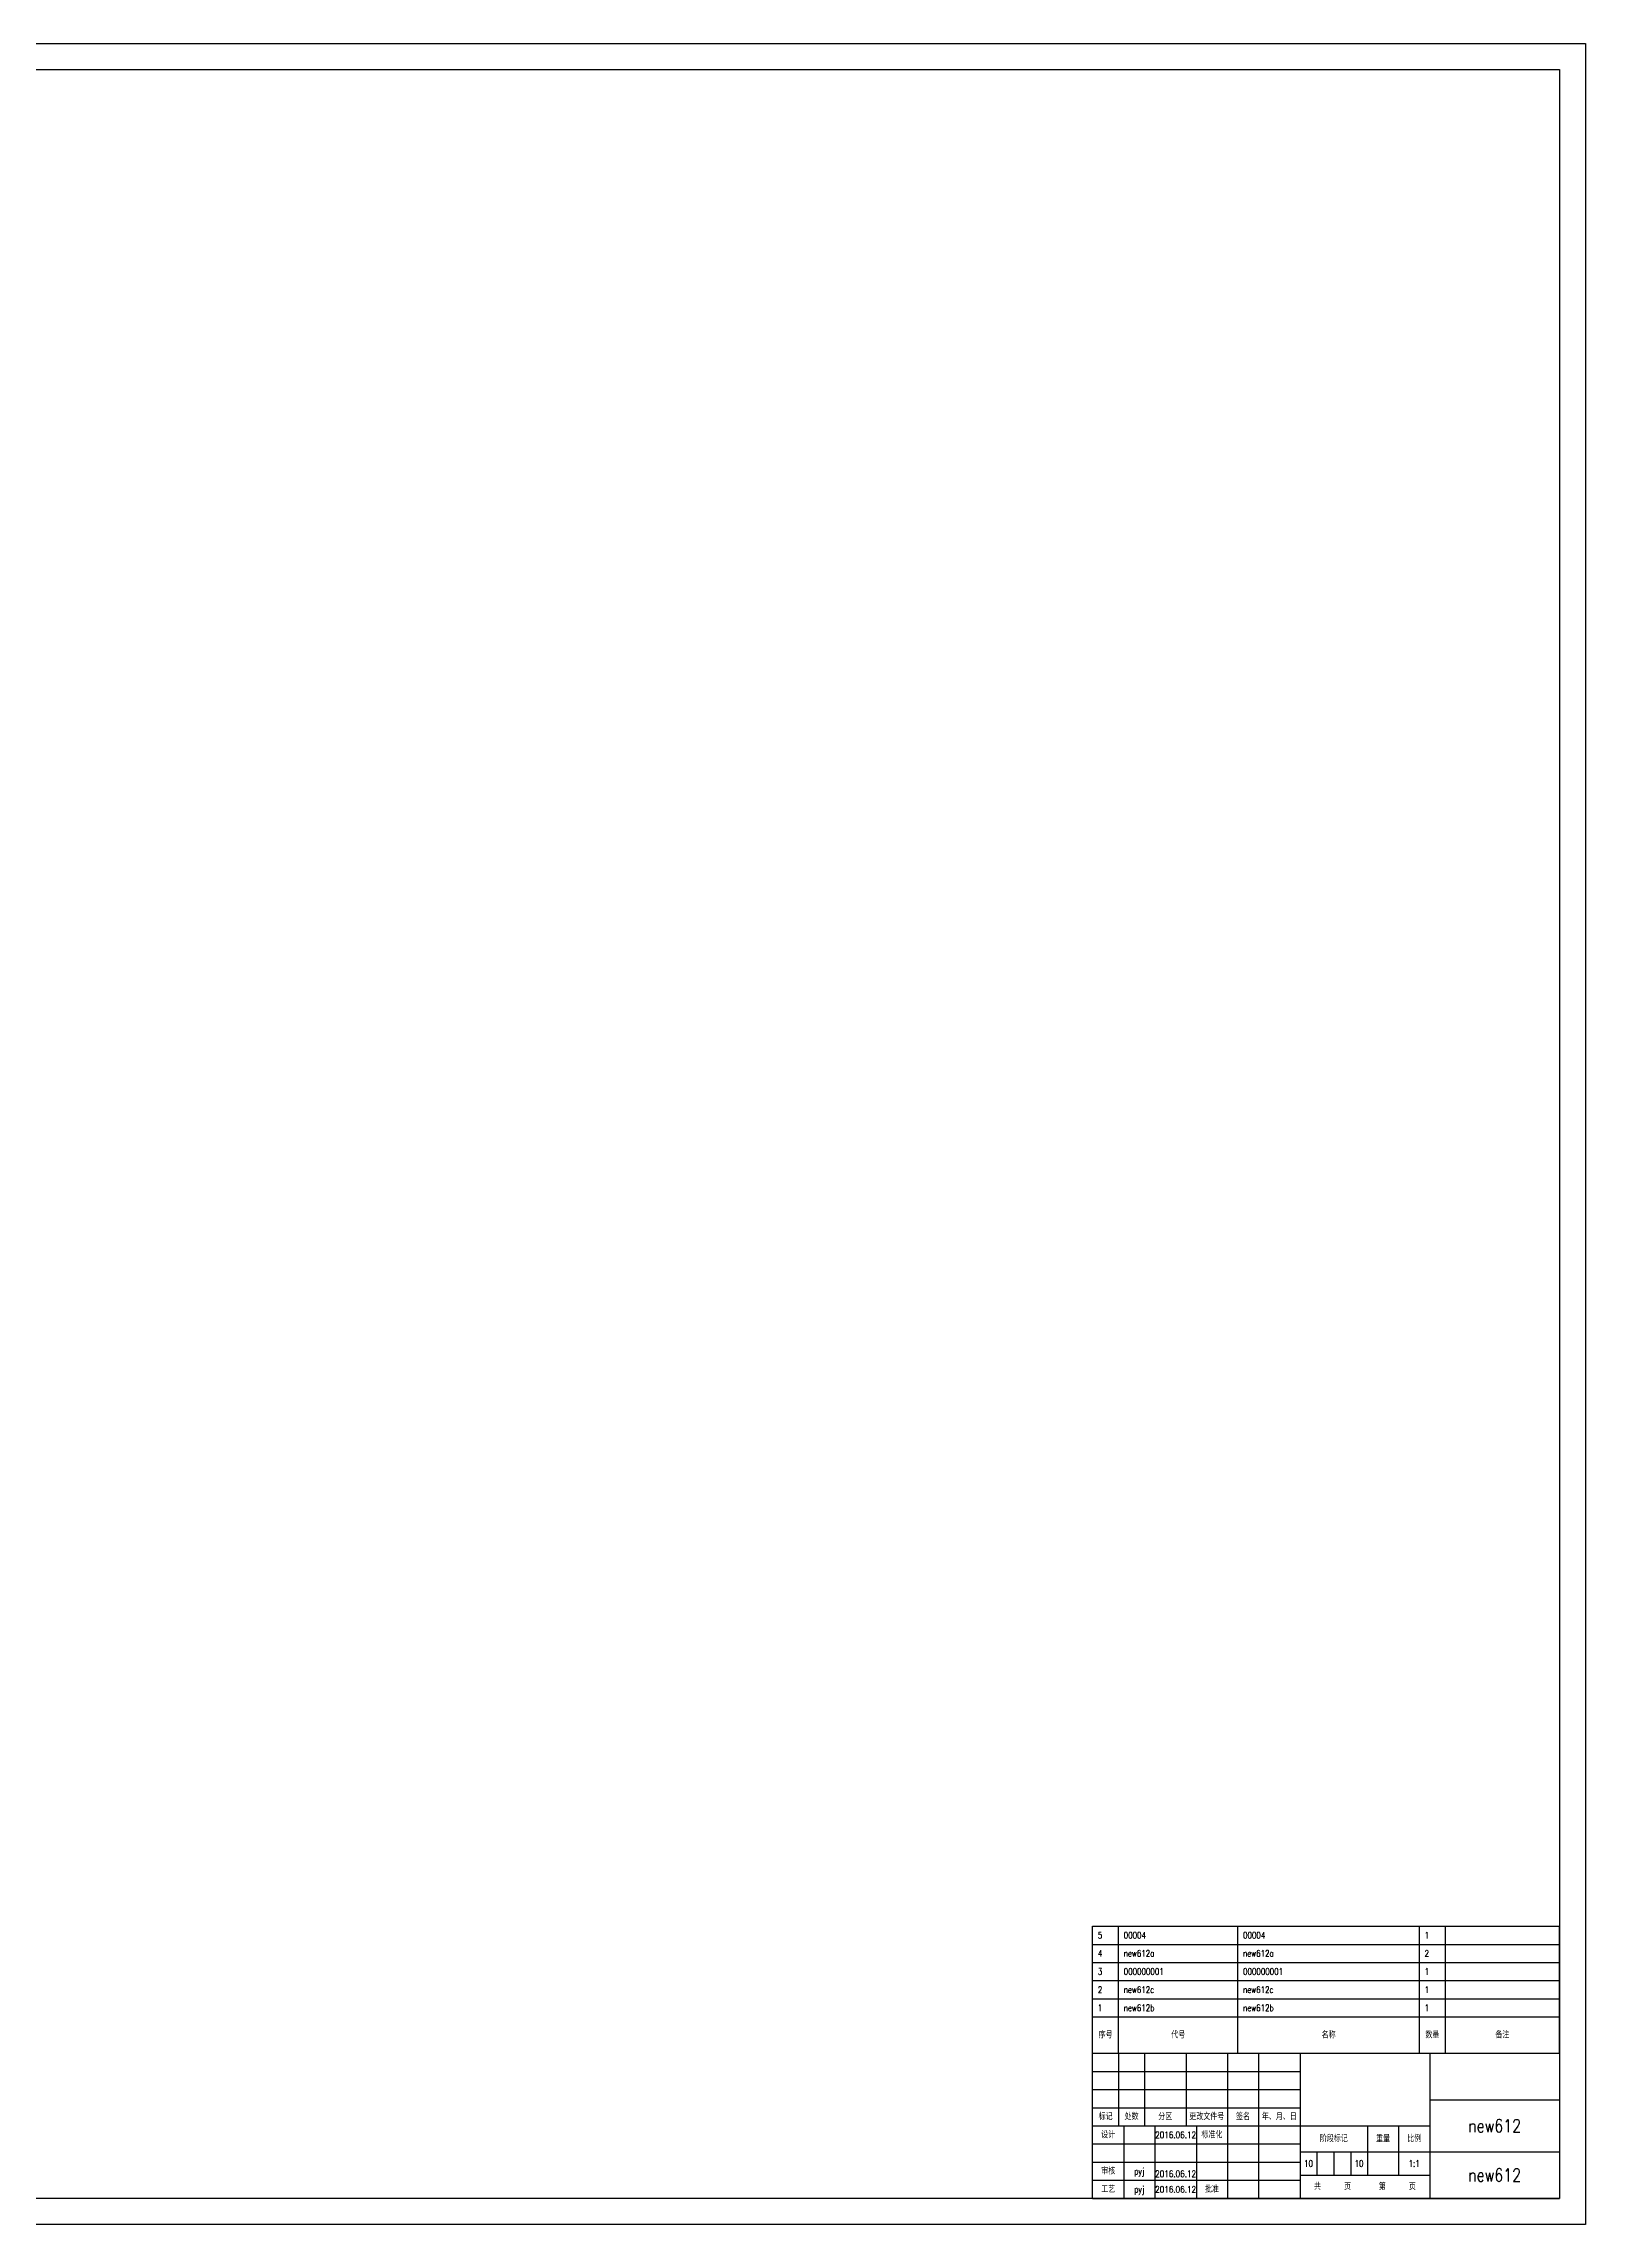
# Model space of a CAD drawing. Header units: millimetres. Extents: x -25 to 1164, y -10 to 831.
# Drawn here: x 570 to 1164, y -10 to 831 of the extents above; entities that cross this region are included whole.
import ezdxf
from ezdxf.enums import TextEntityAlignment as Align

# ---------------------------------------------------------------- set-up
doc = ezdxf.new("R2010")
doc.units = ezdxf.units.MM
doc.styles.add('BomFont', font='txt.shx', dxfattribs={"width": 0.8, "bigfont": 'hzfs.shx'})
doc.styles.add('BTableBdyFont', font='txt.shx', dxfattribs={"width": 0.8, "bigfont": 'hzfs.shx'})
doc.styles.add('BTableHdrFont', font='txt.shx', dxfattribs={"width": 0.8, "bigfont": 'hzfs.shx'})
doc.styles.add('TitleFont', font='txt.shx', dxfattribs={"width": 0.8, "bigfont": 'hzfs.shx'})

# ---------------------------------------------------------------- blocks, each defined once
blk = doc.blocks.new('Frame_A0X1')
at = {"color": 3}
blk.add_lwpolyline([(-25, -10), (-25, 831), (1164, 831), (1164, -10)], close=True, dxfattribs=at)
at = {"color": 2}
blk.add_lwpolyline([(0, 0), (0, 821), (1154, 821), (1154, 0)], close=True, dxfattribs=at)
at = {"color": 2, "style": 'BomFont', "flags": 1}
blk.add_attdef('TopLeftCornerInvertNo', text='', height=5, rotation=179.99985, dxfattribs=at).set_placement((27.5, 816), align=Align.MIDDLE_CENTER)
blk = doc.blocks.new('YY_TITLE', base_point=(974, 0))
at = {"color": 2}
for p, q in [((974, 0), (974, 56)), ((974, 56), (1154, 56)), ((984, 56), (984, 28)), ((994, 56), (994, 28)), ((1010, 56), (1010, 28)), ((1026, 56), (1026, 28)), ((1038, 56), (1038, 28)), ((1054, 56), (1054, 0)), ((1104, 56), (1104, 0)), ((1154, 56), (1154, 0)), ((974, 49), (1054, 49)), ((974, 42), (1054, 42)), ((974, 35), (1054, 35)), ((1104, 38), (1154, 38)), ((974, 28), (1054, 28)), ((986, 28), (986, 0)), ((998, 28), (998, 0)), ((1014, 28), (1014, 0)), ((1026, 28), (1026, 0)), ((1038, 28), (1038, 0)), ((1054, 28), (1104, 28)), ((1080, 28), (1080, 9)), ((1092, 28), (1092, 9)), ((974, 21), (1054, 21)), ((1054, 18), (1104, 18)), ((1060.5, 18), (1060.5, 9)), ((1067, 18), (1067, 9)), ((1073.5, 18), (1073.5, 9)), ((1104, 18), (1154, 18)), ((1104, 18), (1154, 18)), ((974, 14), (1054, 14)), ((1054, 9), (1104, 9)), ((974, 7), (1054, 7)), ((974, 0), (1154, 0))]:
    blk.add_line(p, q, dxfattribs=at)
at = {"color": 7, "char_height": 2.5, "attachment_point": 5, "style": 'TitleFont'}
for s, insert, width in [('标记', (979, 31.5), 10), ('设计', (980, 24.5), 12), ('处数', (989, 31.5), 10), ('分区', (1002, 31.5), 16), ('更改文件号', (1018, 31.5), 16), ('标准化', (1020, 24.5), 12), ('签名', (1032, 31.5), 12), ('年、月、日', (1046, 31.5), 16), ('阶段标记', (1067, 23), 26), ('重量', (1086, 23), 12), ('比例', (1098, 23), 12), ('审核', (980, 10.5), 12), ('工艺', (980, 3.5), 12), ('批准', (1020, 3.5), 12), ('共     页', (1066.5, 4.5), 25), ('第     页', (1091.5, 4.5), 25)]:
    blk.add_mtext(s, dxfattribs=dict(at, insert=insert, width=width))
at = {"color": 3, "style": 'TitleFont'}
for tag, height, p in [('标记C', 2.5, (979, 52.5)), ('处数C', 2.5, (989, 52.5)), ('分区C', 2.5, (1002, 52.5)), ('更改文件号C', 2.5, (1018, 52.5)), ('签名C', 2.5, (1032, 52.5)), ('日期C', 2.5, (1046, 52.5)), ('标记B', 2.5, (979, 45.5)), ('处数B', 2.5, (989, 45.5)), ('分区B', 2.5, (1002, 45.5)), ('更改文件号B', 2.5, (1018, 45.5)), ('签名B', 2.5, (1032, 45.5)), ('日期B', 2.5, (1046, 45.5)), ('材料标记', 5, (1079, 42)), ('单位名称', 3.5, (1129, 48)), ('标记A', 2.5, (979, 38.5)), ('处数A', 2.5, (989, 38.5)), ('分区A', 2.5, (1002, 38.5)), ('更改文件号A', 2.5, (1018, 38.5)), ('签名A', 2.5, (1032, 38.5)), ('日期A', 2.5, (1046, 38.5)), ('设计签名[*]', 2.5, (992, 24.5)), ('设计日期', 2.5, (1006, 24.5)), ('标准化签名[*]', 2.5, (1032, 24.5)), ('标准化日期', 2.5, (1046, 24.5)), ('图样名称', 5, (1129, 28)), ('审核签名[*]', 2.5, (992, 10.5)), ('审核日期', 2.5, (1006, 9.5)), ('阶段标记A', 2.5, (1057.25, 13.5)), ('阶段标记B', 2.5, (1063.75, 13.5)), ('阶段标记C', 2.5, (1070.25, 13.5)), ('阶段标记D', 2.5, (1076.75, 13.5)), ('重量', 2.5, (1086, 13.5)), ('比例', 2.5, (1098, 13.5)), ('图样代号', 5, (1129, 9)), ('工艺签名[*]', 2.5, (992, 3.5)), ('工艺日期', 2.5, (1006, 3.5)), ('批准签名[*]', 2.5, (1032, 3.5)), ('批准日期', 2.5, (1046, 3.5)), ('共  张', 2.5, (1066.5, 4.5)), ('第  张', 2.5, (1091.5, 4.5))]:
    blk.add_attdef(tag, text='', height=height, dxfattribs=at).set_placement(p, align=Align.MIDDLE_CENTER)
blk = doc.blocks.new('YY_BOM', base_point=(974, 56))
at = {"style": 'BTableBdyFont', "width": 0.8, "flags": 1}
for tag, p in [('版本', (936, 58.25)), ('序列号', (936, 58.25)), ('件号', (936, 58.25)), ('父件版本', (936, 58.25)), ('根件版本', (936, 58.25)), ('根件件号', (936, 58.25)), ('操作类型', (936, 58.25)), ('父件件号', (936, 58.25)), ('backup2', (936, 58.25)), ('', (976, 59.5))]:
    blk.add_attdef(tag, p, '', height=2.5, dxfattribs=at)
at = {"color": 7, "style": 'BTableBdyFont', "width": 0.8}
for tag, p in [('序号', (976, 58.25)), ('代号', (986, 58.25)), ('名称', (1032, 58.25)), ('数量', (1102, 58.25)), ('备注', (1112, 58.25))]:
    blk.add_attdef(tag, p, '', height=2.5, dxfattribs=at)
blk = doc.blocks.new('YY_BOMHEADER', base_point=(974, 56))
at = {"color": 7}
for p, q in [((974, 56), (974, 105)), ((974, 105), (1154, 105)), ((984, 56), (984, 105)), ((1030, 56), (1030, 105)), ((1100, 56), (1100, 105)), ((1110, 56), (1110, 105)), ((1154, 56), (1154, 105)), ((974, 98), (1154, 98)), ((974, 91), (1154, 91)), ((974, 84), (1154, 84)), ((974, 77), (1154, 77)), ((974, 70), (1154, 70)), ((974, 56), (1154, 56))]:
    blk.add_line(p, q, dxfattribs=at)
at = {"color": 7, "char_height": 2.5, "attachment_point": 5, "style": 'BTableHdrFont'}
for s, insert, width in [('序号', (979, 63), 10), ('代号', (1007, 63), 46), ('名称', (1065, 63), 70), ('数量', (1105, 63), 10), ('备注', (1132, 63), 44)]:
    blk.add_mtext(s, dxfattribs=dict(at, insert=insert, width=width))

msp = doc.modelspace()

# ---------------------------------------------------------------- block references
for name, p in [('Frame_A0X1', (0, 0)), ('YY_BOMHEADER', (974, 56))]:
    msp.add_blockref(name, p)
ref = msp.add_blockref('YY_BOM', (974, 98))
ref.add_attrib('序号', '5', (976, 100.25), dxfattribs={"color": 7, "height": 2.5, "style": 'BTableBdyFont', "width": 0.8})
ref.add_attrib('件号', '00004', (986, 100.25), dxfattribs={"color": 7, "height": 2.5, "style": 'BTableBdyFont', "width": 0.8})
ref.add_attrib('名称', '00004', (1032, 100.25), dxfattribs={"color": 7, "height": 2.5, "style": 'BTableBdyFont', "width": 0.8})
ref.add_attrib('数量', '1', (1102, 100.25), dxfattribs={"color": 7, "height": 2.5, "style": 'BTableBdyFont', "width": 0.8})
ref = msp.add_blockref('YY_BOM', (974, 91))
ref.add_attrib('序号', '4', (976, 93.25), dxfattribs={"color": 7, "height": 2.5, "style": 'BTableBdyFont', "width": 0.8})
ref.add_attrib('件号', 'new612a', (986, 93.25), dxfattribs={"color": 7, "height": 2.5, "style": 'BTableBdyFont', "width": 0.8})
ref.add_attrib('名称', 'new612a', (1032, 93.25), dxfattribs={"color": 7, "height": 2.5, "style": 'BTableBdyFont', "width": 0.8})
ref.add_attrib('数量', '2', (1102, 93.25), dxfattribs={"color": 7, "height": 2.5, "style": 'BTableBdyFont', "width": 0.8})
ref = msp.add_blockref('YY_BOM', (974, 84))
ref.add_attrib('序号', '3', (976, 86.25), dxfattribs={"color": 7, "height": 2.5, "style": 'BTableBdyFont', "width": 0.8})
ref.add_attrib('件号', '000000001', (986, 86.25), dxfattribs={"color": 7, "height": 2.5, "style": 'BTableBdyFont', "width": 0.8})
ref.add_attrib('名称', '000000001', (1032, 86.25), dxfattribs={"color": 7, "height": 2.5, "style": 'BTableBdyFont', "width": 0.8})
ref.add_attrib('数量', '1', (1102, 86.25), dxfattribs={"color": 7, "height": 2.5, "style": 'BTableBdyFont', "width": 0.8})
ref = msp.add_blockref('YY_BOM', (974, 77))
ref.add_attrib('序号', '2', (976, 79.25), dxfattribs={"color": 7, "height": 2.5, "style": 'BTableBdyFont', "width": 0.8})
ref.add_attrib('件号', 'new612c', (986, 79.25), dxfattribs={"color": 7, "height": 2.5, "style": 'BTableBdyFont', "width": 0.8})
ref.add_attrib('名称', 'new612c', (1032, 79.25), dxfattribs={"color": 7, "height": 2.5, "style": 'BTableBdyFont', "width": 0.8})
ref.add_attrib('数量', '1', (1102, 79.25), dxfattribs={"color": 7, "height": 2.5, "style": 'BTableBdyFont', "width": 0.8})
ref = msp.add_blockref('YY_BOM', (974, 70))
ref.add_attrib('序号', '1', (976, 72.25), dxfattribs={"color": 7, "height": 2.5, "style": 'BTableBdyFont', "width": 0.8})
ref.add_attrib('件号', 'new612b', (986, 72.25), dxfattribs={"color": 7, "height": 2.5, "style": 'BTableBdyFont', "width": 0.8})
ref.add_attrib('名称', 'new612b', (1032, 72.25), dxfattribs={"color": 7, "height": 2.5, "style": 'BTableBdyFont', "width": 0.8})
ref.add_attrib('数量', '1', (1102, 72.25), dxfattribs={"color": 7, "height": 2.5, "style": 'BTableBdyFont', "width": 0.8})
ref = msp.add_blockref('YY_TITLE', (974, 0))
ref.add_attrib('工艺签名[*]', 'pyj', dxfattribs={"color": 3, "height": 2.5, "style": 'BomFont', "width": 0.8}).set_placement((992, 3.5), align=Align.MIDDLE_CENTER)
ref.add_attrib('工艺日期', '2016.06.12', dxfattribs={"color": 3, "height": 2.5, "style": 'BomFont', "width": 0.818182}).set_placement((1006, 3.5), align=Align.MIDDLE_CENTER)
ref.add_attrib('审核签名[*]', 'pyj', dxfattribs={"color": 3, "height": 2.5, "style": 'BomFont', "width": 0.8}).set_placement((992, 10.5), align=Align.MIDDLE_CENTER)
ref.add_attrib('审核日期', '2016.06.12', dxfattribs={"color": 3, "height": 2.5, "style": 'BomFont', "width": 0.818182}).set_placement((1006, 9.5), align=Align.MIDDLE_CENTER)
ref.add_attrib('设计日期', '2016.06.12', dxfattribs={"color": 3, "height": 2.5, "style": 'BomFont', "width": 0.818182}).set_placement((1006, 24.5), align=Align.MIDDLE_CENTER)
ref.add_attrib('阶段标记A', '10', dxfattribs={"color": 3, "height": 2.5, "style": 'TitleFont', "width": 0.8}).set_placement((1057.25, 13.5), align=Align.MIDDLE_CENTER)
ref.add_attrib('阶段标记D', '10', dxfattribs={"color": 3, "height": 2.5, "style": 'TitleFont', "width": 0.8}).set_placement((1076.75, 13.5), align=Align.MIDDLE_CENTER)
ref.add_attrib('比例', '1:1', dxfattribs={"color": 3, "height": 2.5, "style": 'TitleFont', "width": 0.8}).set_placement((1098, 13.5), align=Align.MIDDLE_CENTER)
ref.add_attrib('图样名称', 'new612', dxfattribs={"color": 3, "height": 5, "style": 'TitleFont', "width": 0.8}).set_placement((1129, 28), align=Align.MIDDLE_CENTER)
ref.add_attrib('图样代号', 'new612', dxfattribs={"color": 3, "height": 5, "style": 'TitleFont', "width": 0.8}).set_placement((1129, 9), align=Align.MIDDLE_CENTER)

doc.saveas('drawing.dxf')
